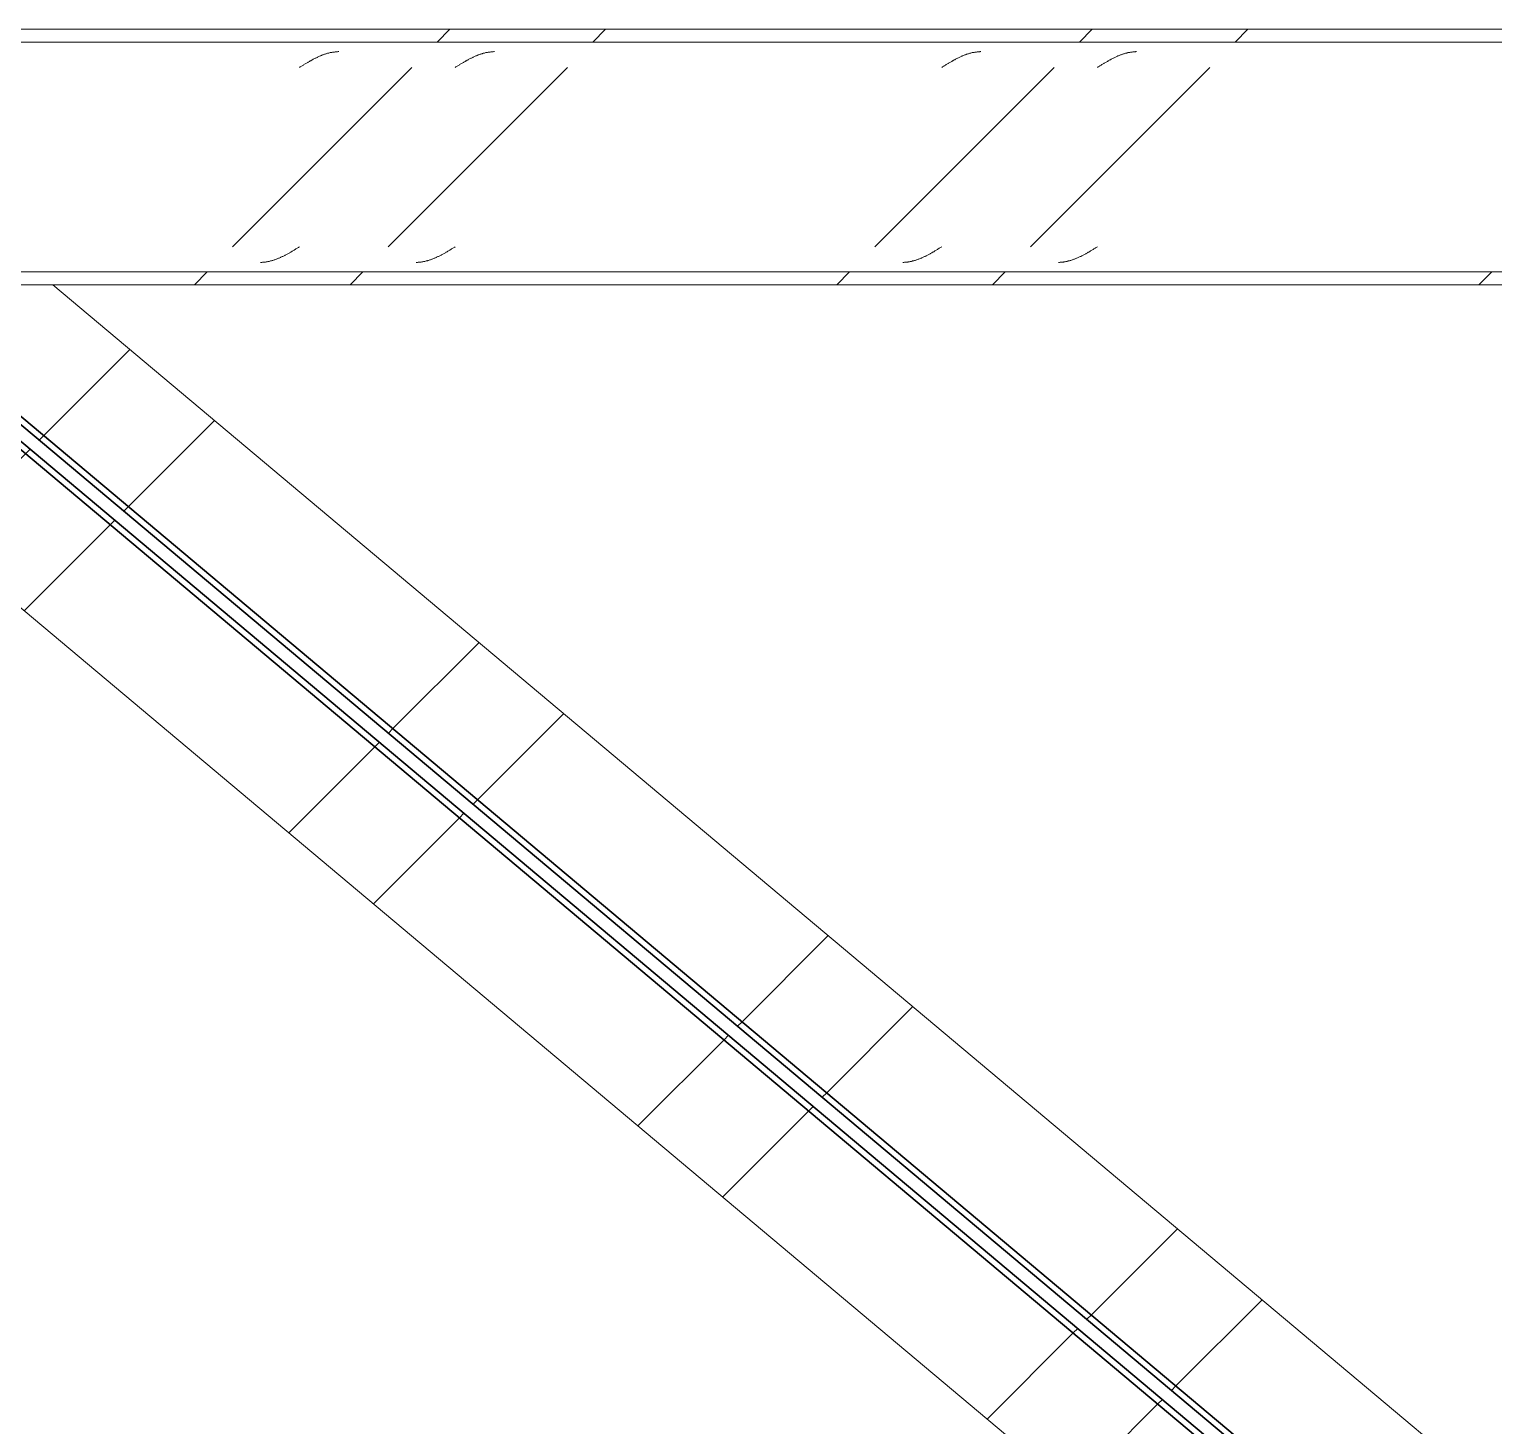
# Model space of a CAD drawing. Header units: centimetres. Extents: x -6741 to 14818, y -293 to 1595.
# Drawn here: x 699.8 to 814.4, y 269.5 to 378.9 of the extents above; entities that cross this region are included whole.
import ezdxf

# ---------------------------------------------------------------- set-up
doc = ezdxf.new("R2010")
doc.units = ezdxf.units.CM
doc.layers.add('S-BEAM', color=7, linetype='Continuous', lineweight=9)
pattern_1 = [(45, (152.695, 0), (-25.14472, 25.14472), []), (45, (152.695, 38.1), (-25.14472, 25.14472), [])]

# ---------------------------------------------------------------- blocks, each defined once
blk = doc.blocks.new('FP_11-Elevación Eje 7')
at = {"layer": 'S-BEAM', "color": 9, "true_color": 0xc0c0c0}
for p, q in [((-6734.98, 361.18), (-6734.93, 361.21)), ((-6734.93, 361.21), (-6734.88, 361.23)), ((-6734.88, 361.23), (-6734.83, 361.26)), ((-6734.83, 361.26), (-6734.78, 361.29)), ((-6734.78, 361.29), (-6734.74, 361.31)), ((-6734.74, 361.31), (-6734.69, 361.34)), ((-6734.69, 361.34), (-6734.64, 361.37)), ((-6734.64, 361.37), (-6734.59, 361.4)), ((-6734.59, 361.4), (-6734.54, 361.42)), ((-6734.54, 361.42), (-6734.49, 361.45)), ((-6734.49, 361.45), (-6734.44, 361.48)), ((-6734.44, 361.48), (-6734.4, 361.51)), ((-6734.4, 361.51), (-6734.35, 361.54)), ((-6734.35, 361.54), (-6734.3, 361.57)), ((-6734.3, 361.57), (-6734.25, 361.6)), ((-6734.25, 361.6), (-6734.2, 361.63)), ((-6734.2, 361.63), (-6734.15, 361.66)), ((-6734.15, 361.66), (-6734.1, 361.69)), ((-6734.1, 361.69), (-6734.06, 361.72)), ((-6734.06, 361.72), (-6734.01, 361.75)), ((-6734.01, 361.75), (-6733.96, 361.78)), ((-6733.96, 361.78), (-6733.91, 361.81)), ((-6733.91, 361.81), (-6733.86, 361.84)), ((-6722.79, 361.18), (-6722.74, 361.21)), ((-6722.74, 361.21), (-6722.69, 361.23)), ((-6722.69, 361.23), (-6722.64, 361.26)), ((-6722.64, 361.26), (-6722.59, 361.29)), ((-6722.59, 361.29), (-6722.55, 361.31)), ((-6722.55, 361.31), (-6722.5, 361.34)), ((-6722.5, 361.34), (-6722.45, 361.37)), ((-6722.45, 361.37), (-6722.4, 361.4)), ((-6722.4, 361.4), (-6722.35, 361.42)), ((-6722.35, 361.42), (-6722.3, 361.45)), ((-6722.3, 361.45), (-6722.25, 361.48)), ((-6722.25, 361.48), (-6722.21, 361.51)), ((-6722.21, 361.51), (-6722.16, 361.54)), ((-6722.16, 361.54), (-6722.11, 361.57)), ((-6722.11, 361.57), (-6722.06, 361.6)), ((-6722.06, 361.6), (-6722.01, 361.63)), ((-6722.01, 361.63), (-6721.96, 361.66)), ((-6721.96, 361.66), (-6721.91, 361.69)), ((-6721.91, 361.69), (-6721.87, 361.72)), ((-6721.87, 361.72), (-6721.82, 361.75)), ((-6721.82, 361.75), (-6721.77, 361.78)), ((-6721.77, 361.78), (-6721.72, 361.81)), ((-6721.72, 361.81), (-6721.67, 361.84)), ((-6684.69, 361.18), (-6684.64, 361.21)), ((-6684.64, 361.21), (-6684.59, 361.23)), ((-6684.59, 361.23), (-6684.54, 361.26)), ((-6684.54, 361.26), (-6684.49, 361.29)), ((-6684.49, 361.29), (-6684.45, 361.31)), ((-6684.45, 361.31), (-6684.4, 361.34)), ((-6684.4, 361.34), (-6684.35, 361.37)), ((-6684.35, 361.37), (-6684.3, 361.4)), ((-6684.3, 361.4), (-6684.25, 361.42)), ((-6684.25, 361.42), (-6684.2, 361.45)), ((-6684.2, 361.45), (-6684.15, 361.48)), ((-6684.15, 361.48), (-6684.11, 361.51)), ((-6684.11, 361.51), (-6684.06, 361.54)), ((-6684.06, 361.54), (-6684.01, 361.57)), ((-6684.01, 361.57), (-6683.96, 361.6)), ((-6683.96, 361.6), (-6683.91, 361.63)), ((-6683.91, 361.63), (-6683.86, 361.66)), ((-6683.86, 361.66), (-6683.81, 361.69)), ((-6683.81, 361.69), (-6683.77, 361.72)), ((-6683.77, 361.72), (-6683.72, 361.75)), ((-6683.72, 361.75), (-6683.67, 361.78)), ((-6683.67, 361.78), (-6683.62, 361.81)), ((-6683.62, 361.81), (-6683.57, 361.84)), ((-6672.5, 361.18), (-6672.45, 361.21)), ((-6672.45, 361.21), (-6672.4, 361.23)), ((-6672.4, 361.23), (-6672.35, 361.26)), ((-6672.35, 361.26), (-6672.31, 361.29)), ((-6672.31, 361.29), (-6672.26, 361.31)), ((-6672.26, 361.31), (-6672.21, 361.34)), ((-6672.21, 361.34), (-6672.16, 361.37)), ((-6672.16, 361.37), (-6672.11, 361.4)), ((-6672.11, 361.4), (-6672.06, 361.42)), ((-6672.06, 361.42), (-6672.01, 361.45)), ((-6672.01, 361.45), (-6671.97, 361.48)), ((-6671.97, 361.48), (-6671.92, 361.51)), ((-6671.92, 361.51), (-6671.87, 361.54)), ((-6671.87, 361.54), (-6671.82, 361.57)), ((-6671.82, 361.57), (-6671.77, 361.6)), ((-6671.77, 361.6), (-6671.72, 361.63)), ((-6671.72, 361.63), (-6671.67, 361.66)), ((-6671.67, 361.66), (-6671.62, 361.69)), ((-6671.62, 361.69), (-6671.58, 361.72)), ((-6671.58, 361.72), (-6671.53, 361.75)), ((-6671.53, 361.75), (-6671.48, 361.78)), ((-6671.48, 361.78), (-6671.43, 361.81)), ((-6671.43, 361.81), (-6671.38, 361.84)), ((-6736.92, 360.61), (-6736.87, 360.61)), ((-6736.87, 360.61), (-6736.83, 360.61)), ((-6736.83, 360.61), (-6736.78, 360.62)), ((-6736.78, 360.62), (-6736.73, 360.62)), ((-6736.73, 360.62), (-6736.68, 360.62)), ((-6736.68, 360.62), (-6736.63, 360.63)), ((-6736.63, 360.63), (-6736.58, 360.63)), ((-6736.58, 360.63), (-6736.53, 360.64)), ((-6736.53, 360.64), (-6736.48, 360.65)), ((-6736.48, 360.65), (-6736.44, 360.65)), ((-6736.44, 360.65), (-6736.39, 360.66)), ((-6736.39, 360.66), (-6736.34, 360.67)), ((-6736.34, 360.67), (-6736.29, 360.68)), ((-6736.29, 360.68), (-6736.24, 360.69)), ((-6736.24, 360.69), (-6736.19, 360.7)), ((-6736.19, 360.7), (-6736.14, 360.72)), ((-6736.14, 360.72), (-6736.1, 360.73)), ((-6736.1, 360.73), (-6736.05, 360.74)), ((-6736.05, 360.74), (-6736, 360.76)), ((-6736, 360.76), (-6735.95, 360.77)), ((-6735.95, 360.77), (-6735.9, 360.79)), ((-6735.9, 360.79), (-6735.85, 360.8)), ((-6735.85, 360.8), (-6735.8, 360.82)), ((-6735.8, 360.82), (-6735.76, 360.83)), ((-6735.76, 360.83), (-6735.71, 360.85)), ((-6735.71, 360.85), (-6735.66, 360.87)), ((-6735.66, 360.87), (-6735.61, 360.89)), ((-6735.61, 360.89), (-6735.56, 360.91)), ((-6735.56, 360.91), (-6735.51, 360.93)), ((-6735.51, 360.93), (-6735.46, 360.95)), ((-6735.46, 360.95), (-6735.42, 360.97)), ((-6735.42, 360.97), (-6735.37, 360.99)), ((-6735.37, 360.99), (-6735.32, 361.01)), ((-6735.32, 361.01), (-6735.27, 361.04)), ((-6735.27, 361.04), (-6735.22, 361.06)), ((-6735.22, 361.06), (-6735.17, 361.08)), ((-6735.17, 361.08), (-6735.12, 361.11)), ((-6735.12, 361.11), (-6735.08, 361.13)), ((-6735.08, 361.13), (-6735.03, 361.16)), ((-6735.03, 361.16), (-6734.98, 361.18)), ((-6724.73, 360.61), (-6724.68, 360.61)), ((-6724.68, 360.61), (-6724.64, 360.61)), ((-6724.64, 360.61), (-6724.59, 360.62)), ((-6724.59, 360.62), (-6724.54, 360.62)), ((-6724.54, 360.62), (-6724.49, 360.62)), ((-6724.49, 360.62), (-6724.44, 360.63)), ((-6724.44, 360.63), (-6724.39, 360.63)), ((-6724.39, 360.63), (-6724.34, 360.64)), ((-6724.34, 360.64), (-6724.3, 360.65)), ((-6724.3, 360.65), (-6724.25, 360.65)), ((-6724.25, 360.65), (-6724.2, 360.66)), ((-6724.2, 360.66), (-6724.15, 360.67)), ((-6724.15, 360.67), (-6724.1, 360.68)), ((-6724.1, 360.68), (-6724.05, 360.69)), ((-6724.05, 360.69), (-6724, 360.7)), ((-6724, 360.7), (-6723.96, 360.72)), ((-6723.96, 360.72), (-6723.91, 360.73)), ((-6723.91, 360.73), (-6723.86, 360.74)), ((-6723.86, 360.74), (-6723.81, 360.76)), ((-6723.81, 360.76), (-6723.76, 360.77)), ((-6723.76, 360.77), (-6723.71, 360.79)), ((-6723.71, 360.79), (-6723.66, 360.8)), ((-6723.66, 360.8), (-6723.62, 360.82)), ((-6723.62, 360.82), (-6723.57, 360.83)), ((-6723.57, 360.83), (-6723.52, 360.85)), ((-6723.52, 360.85), (-6723.47, 360.87)), ((-6723.47, 360.87), (-6723.42, 360.89)), ((-6723.42, 360.89), (-6723.37, 360.91)), ((-6723.37, 360.91), (-6723.32, 360.93)), ((-6723.32, 360.93), (-6723.27, 360.95)), ((-6723.27, 360.95), (-6723.23, 360.97)), ((-6723.23, 360.97), (-6723.18, 360.99)), ((-6723.18, 360.99), (-6723.13, 361.01)), ((-6723.13, 361.01), (-6723.08, 361.04)), ((-6723.08, 361.04), (-6723.03, 361.06)), ((-6723.03, 361.06), (-6722.98, 361.08)), ((-6722.98, 361.08), (-6722.93, 361.11)), ((-6722.93, 361.11), (-6722.89, 361.13)), ((-6722.89, 361.13), (-6722.84, 361.16)), ((-6722.84, 361.16), (-6722.79, 361.18)), ((-6686.63, 360.61), (-6686.58, 360.61)), ((-6686.58, 360.61), (-6686.54, 360.61)), ((-6686.54, 360.61), (-6686.49, 360.62)), ((-6686.49, 360.62), (-6686.44, 360.62)), ((-6686.44, 360.62), (-6686.39, 360.62)), ((-6686.39, 360.62), (-6686.34, 360.63)), ((-6686.34, 360.63), (-6686.29, 360.63)), ((-6686.29, 360.63), (-6686.24, 360.64)), ((-6686.24, 360.64), (-6686.2, 360.65)), ((-6686.2, 360.65), (-6686.15, 360.65)), ((-6686.15, 360.65), (-6686.1, 360.66)), ((-6686.1, 360.66), (-6686.05, 360.67)), ((-6686.05, 360.67), (-6686, 360.68)), ((-6686, 360.68), (-6685.95, 360.69)), ((-6685.95, 360.69), (-6685.9, 360.7)), ((-6685.9, 360.7), (-6685.86, 360.72)), ((-6685.86, 360.72), (-6685.81, 360.73)), ((-6685.81, 360.73), (-6685.76, 360.74)), ((-6685.76, 360.74), (-6685.71, 360.76)), ((-6685.71, 360.76), (-6685.66, 360.77)), ((-6685.66, 360.77), (-6685.61, 360.79)), ((-6685.61, 360.79), (-6685.56, 360.8)), ((-6685.56, 360.8), (-6685.52, 360.82)), ((-6685.52, 360.82), (-6685.47, 360.83)), ((-6685.47, 360.83), (-6685.42, 360.85)), ((-6685.42, 360.85), (-6685.37, 360.87)), ((-6685.37, 360.87), (-6685.32, 360.89)), ((-6685.32, 360.89), (-6685.27, 360.91)), ((-6685.27, 360.91), (-6685.22, 360.93)), ((-6685.22, 360.93), (-6685.17, 360.95)), ((-6685.17, 360.95), (-6685.13, 360.97)), ((-6685.13, 360.97), (-6685.08, 360.99)), ((-6685.08, 360.99), (-6685.03, 361.01)), ((-6685.03, 361.01), (-6684.98, 361.04)), ((-6684.98, 361.04), (-6684.93, 361.06)), ((-6684.93, 361.06), (-6684.88, 361.08)), ((-6684.88, 361.08), (-6684.83, 361.11)), ((-6684.83, 361.11), (-6684.79, 361.13)), ((-6684.79, 361.13), (-6684.74, 361.16)), ((-6684.74, 361.16), (-6684.69, 361.18)), ((-6674.44, 360.61), (-6674.39, 360.61)), ((-6674.39, 360.61), (-6674.35, 360.61)), ((-6674.35, 360.61), (-6674.3, 360.62)), ((-6674.3, 360.62), (-6674.25, 360.62)), ((-6674.25, 360.62), (-6674.2, 360.62)), ((-6674.2, 360.62), (-6674.15, 360.63)), ((-6674.15, 360.63), (-6674.1, 360.63)), ((-6674.1, 360.63), (-6674.05, 360.64)), ((-6674.05, 360.64), (-6674.01, 360.65)), ((-6674.01, 360.65), (-6673.96, 360.65)), ((-6673.96, 360.65), (-6673.91, 360.66)), ((-6673.91, 360.66), (-6673.86, 360.67)), ((-6673.86, 360.67), (-6673.81, 360.68)), ((-6673.81, 360.68), (-6673.76, 360.69)), ((-6673.76, 360.69), (-6673.71, 360.7)), ((-6673.71, 360.7), (-6673.67, 360.72)), ((-6673.67, 360.72), (-6673.62, 360.73)), ((-6673.62, 360.73), (-6673.57, 360.74)), ((-6673.57, 360.74), (-6673.52, 360.76)), ((-6673.52, 360.76), (-6673.47, 360.77)), ((-6673.47, 360.77), (-6673.42, 360.79)), ((-6673.42, 360.79), (-6673.37, 360.8)), ((-6673.37, 360.8), (-6673.33, 360.82)), ((-6673.33, 360.82), (-6673.28, 360.83)), ((-6673.28, 360.83), (-6673.23, 360.85)), ((-6673.23, 360.85), (-6673.18, 360.87)), ((-6673.18, 360.87), (-6673.13, 360.89)), ((-6673.13, 360.89), (-6673.08, 360.91)), ((-6673.08, 360.91), (-6673.03, 360.93)), ((-6673.03, 360.93), (-6672.99, 360.95)), ((-6672.99, 360.95), (-6672.94, 360.97)), ((-6672.94, 360.97), (-6672.89, 360.99)), ((-6672.89, 360.99), (-6672.84, 361.01)), ((-6672.84, 361.01), (-6672.79, 361.04)), ((-6672.79, 361.04), (-6672.74, 361.06)), ((-6672.74, 361.06), (-6672.69, 361.08)), ((-6672.69, 361.08), (-6672.65, 361.11)), ((-6672.65, 361.11), (-6672.6, 361.13)), ((-6672.6, 361.13), (-6672.55, 361.16)), ((-6672.55, 361.16), (-6672.5, 361.18))]:
    blk.add_line(p, q, dxfattribs=at)
blk = doc.blocks.new('FP_12-Elevación Eje 7')
at = {"layer": 'S-BEAM', "color": 9, "true_color": 0xc0c0c0}
for p, q in [((-6733.52, 376.09), (-6733.47, 376.12)), ((-6733.47, 376.12), (-6733.42, 376.15)), ((-6733.42, 376.15), (-6733.37, 376.18)), ((-6733.37, 376.18), (-6733.33, 376.21)), ((-6733.33, 376.21), (-6733.28, 376.24)), ((-6733.28, 376.24), (-6733.23, 376.26)), ((-6733.23, 376.26), (-6733.18, 376.29)), ((-6733.18, 376.29), (-6733.13, 376.32)), ((-6733.13, 376.32), (-6733.08, 376.35)), ((-6733.08, 376.35), (-6733.03, 376.38)), ((-6733.03, 376.38), (-6732.99, 376.4)), ((-6732.99, 376.4), (-6732.94, 376.43)), ((-6732.94, 376.43), (-6732.89, 376.46)), ((-6732.89, 376.46), (-6732.84, 376.48)), ((-6732.84, 376.48), (-6732.79, 376.51)), ((-6732.79, 376.51), (-6732.74, 376.54)), ((-6732.74, 376.54), (-6732.69, 376.56)), ((-6732.69, 376.56), (-6732.65, 376.59)), ((-6732.65, 376.59), (-6732.6, 376.61)), ((-6732.6, 376.61), (-6732.55, 376.63)), ((-6732.55, 376.63), (-6732.5, 376.66)), ((-6732.5, 376.66), (-6732.45, 376.68)), ((-6732.45, 376.68), (-6732.4, 376.7)), ((-6732.4, 376.7), (-6732.35, 376.73)), ((-6732.35, 376.73), (-6732.31, 376.75)), ((-6732.31, 376.75), (-6732.26, 376.77)), ((-6732.26, 376.77), (-6732.21, 376.79)), ((-6732.21, 376.79), (-6732.16, 376.81)), ((-6732.16, 376.81), (-6732.11, 376.83)), ((-6732.11, 376.83), (-6732.06, 376.85)), ((-6732.06, 376.85), (-6732.01, 376.87)), ((-6732.01, 376.87), (-6731.96, 376.88)), ((-6731.96, 376.88), (-6731.92, 376.9)), ((-6731.92, 376.9), (-6731.87, 376.92)), ((-6731.87, 376.92), (-6731.82, 376.93)), ((-6731.82, 376.93), (-6731.77, 376.95)), ((-6731.77, 376.95), (-6731.72, 376.96)), ((-6731.72, 376.96), (-6731.67, 376.98)), ((-6731.67, 376.98), (-6731.62, 376.99)), ((-6731.62, 376.99), (-6731.58, 377)), ((-6731.58, 377), (-6731.53, 377.01)), ((-6731.53, 377.01), (-6731.48, 377.03)), ((-6731.48, 377.03), (-6731.43, 377.04)), ((-6731.43, 377.04), (-6731.38, 377.05)), ((-6731.38, 377.05), (-6731.33, 377.05)), ((-6731.33, 377.05), (-6731.28, 377.06)), ((-6731.28, 377.06), (-6731.24, 377.07)), ((-6731.24, 377.07), (-6731.19, 377.08)), ((-6731.19, 377.08), (-6731.14, 377.08)), ((-6731.14, 377.08), (-6731.09, 377.09)), ((-6731.09, 377.09), (-6731.04, 377.09)), ((-6731.04, 377.09), (-6730.99, 377.1)), ((-6730.99, 377.1), (-6730.94, 377.1)), ((-6730.94, 377.1), (-6730.9, 377.1)), ((-6730.9, 377.1), (-6730.85, 377.11)), ((-6730.85, 377.11), (-6730.8, 377.11)), ((-6721.33, 376.09), (-6721.28, 376.12)), ((-6721.28, 376.12), (-6721.23, 376.15)), ((-6721.23, 376.15), (-6721.18, 376.18)), ((-6721.18, 376.18), (-6721.14, 376.21)), ((-6721.14, 376.21), (-6721.09, 376.24)), ((-6721.09, 376.24), (-6721.04, 376.26)), ((-6721.04, 376.26), (-6720.99, 376.29)), ((-6720.99, 376.29), (-6720.94, 376.32)), ((-6720.94, 376.32), (-6720.89, 376.35)), ((-6720.89, 376.35), (-6720.84, 376.38)), ((-6720.84, 376.38), (-6720.8, 376.4)), ((-6720.8, 376.4), (-6720.75, 376.43)), ((-6720.75, 376.43), (-6720.7, 376.46)), ((-6720.7, 376.46), (-6720.65, 376.48)), ((-6720.65, 376.48), (-6720.6, 376.51)), ((-6720.6, 376.51), (-6720.55, 376.54)), ((-6720.55, 376.54), (-6720.5, 376.56)), ((-6720.5, 376.56), (-6720.46, 376.59)), ((-6720.46, 376.59), (-6720.41, 376.61)), ((-6720.41, 376.61), (-6720.36, 376.63)), ((-6720.36, 376.63), (-6720.31, 376.66)), ((-6720.31, 376.66), (-6720.26, 376.68)), ((-6720.26, 376.68), (-6720.21, 376.7)), ((-6720.21, 376.7), (-6720.16, 376.73)), ((-6720.16, 376.73), (-6720.12, 376.75)), ((-6720.12, 376.75), (-6720.07, 376.77)), ((-6720.07, 376.77), (-6720.02, 376.79)), ((-6720.02, 376.79), (-6719.97, 376.81)), ((-6719.97, 376.81), (-6719.92, 376.83)), ((-6719.92, 376.83), (-6719.87, 376.85)), ((-6719.87, 376.85), (-6719.82, 376.87)), ((-6719.82, 376.87), (-6719.78, 376.88)), ((-6719.78, 376.88), (-6719.73, 376.9)), ((-6719.73, 376.9), (-6719.68, 376.92)), ((-6719.68, 376.92), (-6719.63, 376.93)), ((-6719.63, 376.93), (-6719.58, 376.95)), ((-6719.58, 376.95), (-6719.53, 376.96)), ((-6719.53, 376.96), (-6719.48, 376.98)), ((-6719.48, 376.98), (-6719.44, 376.99)), ((-6719.44, 376.99), (-6719.39, 377)), ((-6719.39, 377), (-6719.34, 377.01)), ((-6719.34, 377.01), (-6719.29, 377.03)), ((-6719.29, 377.03), (-6719.24, 377.04)), ((-6719.24, 377.04), (-6719.19, 377.05)), ((-6719.19, 377.05), (-6719.14, 377.05)), ((-6719.14, 377.05), (-6719.1, 377.06)), ((-6719.1, 377.06), (-6719.05, 377.07)), ((-6719.05, 377.07), (-6719, 377.08)), ((-6719, 377.08), (-6718.95, 377.08)), ((-6718.95, 377.08), (-6718.9, 377.09)), ((-6718.9, 377.09), (-6718.85, 377.09)), ((-6718.85, 377.09), (-6718.8, 377.1)), ((-6718.8, 377.1), (-6718.75, 377.1)), ((-6718.75, 377.1), (-6718.71, 377.1)), ((-6718.71, 377.1), (-6718.66, 377.11)), ((-6718.66, 377.11), (-6718.61, 377.11)), ((-6683.23, 376.09), (-6683.18, 376.12)), ((-6683.18, 376.12), (-6683.13, 376.15)), ((-6683.13, 376.15), (-6683.08, 376.18)), ((-6683.08, 376.18), (-6683.04, 376.21)), ((-6683.04, 376.21), (-6682.99, 376.24)), ((-6682.99, 376.24), (-6682.94, 376.26)), ((-6682.94, 376.26), (-6682.89, 376.29)), ((-6682.89, 376.29), (-6682.84, 376.32)), ((-6682.84, 376.32), (-6682.79, 376.35)), ((-6682.79, 376.35), (-6682.74, 376.38)), ((-6682.74, 376.38), (-6682.7, 376.4)), ((-6682.7, 376.4), (-6682.65, 376.43)), ((-6682.65, 376.43), (-6682.6, 376.46)), ((-6682.6, 376.46), (-6682.55, 376.48)), ((-6682.55, 376.48), (-6682.5, 376.51)), ((-6682.5, 376.51), (-6682.45, 376.54)), ((-6682.45, 376.54), (-6682.4, 376.56)), ((-6682.4, 376.56), (-6682.36, 376.59)), ((-6682.36, 376.59), (-6682.31, 376.61)), ((-6682.31, 376.61), (-6682.26, 376.63)), ((-6682.26, 376.63), (-6682.21, 376.66)), ((-6682.21, 376.66), (-6682.16, 376.68)), ((-6682.16, 376.68), (-6682.11, 376.7)), ((-6682.11, 376.7), (-6682.06, 376.73)), ((-6682.06, 376.73), (-6682.02, 376.75)), ((-6682.02, 376.75), (-6681.97, 376.77)), ((-6681.97, 376.77), (-6681.92, 376.79)), ((-6681.92, 376.79), (-6681.87, 376.81)), ((-6681.87, 376.81), (-6681.82, 376.83)), ((-6681.82, 376.83), (-6681.77, 376.85)), ((-6681.77, 376.85), (-6681.72, 376.87)), ((-6681.72, 376.87), (-6681.68, 376.88)), ((-6681.68, 376.88), (-6681.63, 376.9)), ((-6681.63, 376.9), (-6681.58, 376.92)), ((-6681.58, 376.92), (-6681.53, 376.93)), ((-6681.53, 376.93), (-6681.48, 376.95)), ((-6681.48, 376.95), (-6681.43, 376.96)), ((-6681.43, 376.96), (-6681.38, 376.98)), ((-6681.38, 376.98), (-6681.34, 376.99)), ((-6681.34, 376.99), (-6681.29, 377)), ((-6681.29, 377), (-6681.24, 377.01)), ((-6681.24, 377.01), (-6681.19, 377.03)), ((-6681.19, 377.03), (-6681.14, 377.04)), ((-6681.14, 377.04), (-6681.09, 377.05)), ((-6681.09, 377.05), (-6681.04, 377.05)), ((-6681.04, 377.05), (-6681, 377.06)), ((-6681, 377.06), (-6680.95, 377.07)), ((-6680.95, 377.07), (-6680.9, 377.08)), ((-6680.9, 377.08), (-6680.85, 377.08)), ((-6680.85, 377.08), (-6680.8, 377.09)), ((-6680.8, 377.09), (-6680.75, 377.09)), ((-6680.75, 377.09), (-6680.7, 377.1)), ((-6680.7, 377.1), (-6680.65, 377.1)), ((-6680.65, 377.1), (-6680.61, 377.1)), ((-6680.61, 377.1), (-6680.56, 377.11)), ((-6680.56, 377.11), (-6680.51, 377.11)), ((-6671.04, 376.09), (-6670.99, 376.12)), ((-6670.99, 376.12), (-6670.94, 376.15)), ((-6670.94, 376.15), (-6670.9, 376.18)), ((-6670.9, 376.18), (-6670.85, 376.21)), ((-6670.85, 376.21), (-6670.8, 376.24)), ((-6670.8, 376.24), (-6670.75, 376.26)), ((-6670.75, 376.26), (-6670.7, 376.29)), ((-6670.7, 376.29), (-6670.65, 376.32)), ((-6670.65, 376.32), (-6670.6, 376.35)), ((-6670.6, 376.35), (-6670.56, 376.38)), ((-6670.56, 376.38), (-6670.51, 376.4)), ((-6670.51, 376.4), (-6670.46, 376.43)), ((-6670.46, 376.43), (-6670.41, 376.46)), ((-6670.41, 376.46), (-6670.36, 376.48)), ((-6670.36, 376.48), (-6670.31, 376.51)), ((-6670.31, 376.51), (-6670.26, 376.54)), ((-6670.26, 376.54), (-6670.22, 376.56)), ((-6670.22, 376.56), (-6670.17, 376.59)), ((-6670.17, 376.59), (-6670.12, 376.61)), ((-6670.12, 376.61), (-6670.07, 376.63)), ((-6670.07, 376.63), (-6670.02, 376.66)), ((-6670.02, 376.66), (-6669.97, 376.68)), ((-6669.97, 376.68), (-6669.92, 376.7)), ((-6669.92, 376.7), (-6669.87, 376.73)), ((-6669.87, 376.73), (-6669.83, 376.75)), ((-6669.83, 376.75), (-6669.78, 376.77)), ((-6669.78, 376.77), (-6669.73, 376.79)), ((-6669.73, 376.79), (-6669.68, 376.81)), ((-6669.68, 376.81), (-6669.63, 376.83)), ((-6669.63, 376.83), (-6669.58, 376.85)), ((-6669.58, 376.85), (-6669.53, 376.87)), ((-6669.53, 376.87), (-6669.49, 376.88)), ((-6669.49, 376.88), (-6669.44, 376.9)), ((-6669.44, 376.9), (-6669.39, 376.92)), ((-6669.39, 376.92), (-6669.34, 376.93)), ((-6669.34, 376.93), (-6669.29, 376.95)), ((-6669.29, 376.95), (-6669.24, 376.96)), ((-6669.24, 376.96), (-6669.19, 376.98)), ((-6669.19, 376.98), (-6669.15, 376.99)), ((-6669.15, 376.99), (-6669.1, 377)), ((-6669.1, 377), (-6669.05, 377.01)), ((-6669.05, 377.01), (-6669, 377.03)), ((-6669, 377.03), (-6668.95, 377.04)), ((-6668.95, 377.04), (-6668.9, 377.05)), ((-6668.9, 377.05), (-6668.85, 377.05)), ((-6668.85, 377.05), (-6668.81, 377.06)), ((-6668.81, 377.06), (-6668.76, 377.07)), ((-6668.76, 377.07), (-6668.71, 377.08)), ((-6668.71, 377.08), (-6668.66, 377.08)), ((-6668.66, 377.08), (-6668.61, 377.09)), ((-6668.61, 377.09), (-6668.56, 377.09)), ((-6668.56, 377.09), (-6668.51, 377.1)), ((-6668.51, 377.1), (-6668.47, 377.1)), ((-6668.47, 377.1), (-6668.42, 377.1)), ((-6668.42, 377.1), (-6668.37, 377.11)), ((-6668.37, 377.11), (-6668.32, 377.11)), ((-6733.86, 375.88), (-6733.81, 375.91)), ((-6733.81, 375.91), (-6733.76, 375.94)), ((-6733.76, 375.94), (-6733.71, 375.97)), ((-6733.71, 375.97), (-6733.67, 376)), ((-6733.67, 376), (-6733.62, 376.03)), ((-6733.62, 376.03), (-6733.57, 376.06)), ((-6733.57, 376.06), (-6733.52, 376.09)), ((-6721.67, 375.88), (-6721.62, 375.91)), ((-6721.62, 375.91), (-6721.57, 375.94)), ((-6721.57, 375.94), (-6721.52, 375.97)), ((-6721.52, 375.97), (-6721.48, 376)), ((-6721.48, 376), (-6721.43, 376.03)), ((-6721.43, 376.03), (-6721.38, 376.06)), ((-6721.38, 376.06), (-6721.33, 376.09)), ((-6683.57, 375.88), (-6683.52, 375.91)), ((-6683.52, 375.91), (-6683.47, 375.94)), ((-6683.47, 375.94), (-6683.42, 375.97)), ((-6683.42, 375.97), (-6683.38, 376)), ((-6683.38, 376), (-6683.33, 376.03)), ((-6683.33, 376.03), (-6683.28, 376.06)), ((-6683.28, 376.06), (-6683.23, 376.09)), ((-6671.38, 375.88), (-6671.33, 375.91)), ((-6671.33, 375.91), (-6671.28, 375.94)), ((-6671.28, 375.94), (-6671.24, 375.97)), ((-6671.24, 375.97), (-6671.19, 376)), ((-6671.19, 376), (-6671.14, 376.03)), ((-6671.14, 376.03), (-6671.09, 376.06)), ((-6671.09, 376.06), (-6671.04, 376.09))]:
    blk.add_line(p, q, dxfattribs=at)
blk = doc.blocks.new('M_W Shapes - 150 x 200-1837127-Elevación Eje 7')
at = {"layer": 'S-BEAM', "true_color": 0xc0c0c0}
h = blk.add_hatch(dxfattribs=at)
h.set_pattern_fill('FP_14', color=9, style=0, pattern_type=2)
h.set_pattern_definition(pattern_1)
h.paths.add_polyline_path([(-6573.18, 377.86), (-6460.45, 377.86), (-6460.45, 378.86), (-6793.93, 378.86), (-6793.93, 377.86), (-6755.03, 377.86)])
h = blk.add_hatch(dxfattribs=at)
h.set_pattern_fill('FP_14', color=9, style=0, pattern_type=2)
h.set_pattern_definition(pattern_1)
h.paths.add_polyline_path([(-6793.93, 361.84), (-6460.45, 361.84), (-6460.45, 375.88), (-6793.93, 375.88), (-6793.93, 373.89)])
h = blk.add_hatch(dxfattribs=at)
h.set_pattern_fill('FP_14', color=9, style=0, pattern_type=2)
h.set_pattern_definition(pattern_1)
h.paths.add_polyline_path([(-6573.18, 358.86), (-6460.45, 358.86), (-6460.45, 359.86), (-6793.93, 359.86), (-6793.93, 358.86), (-6755.03, 358.86)])
at = {"layer": 'S-BEAM'}
for p, q in [((-6460.45, 378.86), (-6793.93, 378.86)), ((-6460.45, 377.86), (-6793.93, 377.86)), ((-6793.93, 359.86), (-6460.45, 359.86)), ((-6460.45, 358.86), (-6793.93, 358.86))]:
    blk.add_line(p, q, dxfattribs=at)
for name in ['FP_12-Elevación Eje 7', 'FP_11-Elevación Eje 7']:
    blk.add_blockref(name, (0, 0), dxfattribs=at)
blk = doc.blocks.new('RVR_Tensor angular doble L - d_10 mm-1745225-Elevación Eje 7')
at = {"layer": 'S-BEAM', "true_color": 0xc0c0c0}
h = blk.add_hatch(dxfattribs=at)
h.set_pattern_fill('FP_14', color=9, style=0, pattern_type=2)
h.set_pattern_definition(pattern_1)
h.paths.add_polyline_path([(-6478.08, 100.6), (-6471.97, 107.88), (-6630.47, 240.87), (-6637.86, 234.67), (-6486.75, 107.88)])
h.paths.add_polyline_path([(-6638.24, 235), (-6630.85, 241.2), (-6631.63, 241.85), (-6639.02, 235.65)])
h.paths.add_polyline_path([(-6646.8, 242.18), (-6639.41, 248.38), (-6771.08, 358.86), (-6783.54, 358.86), (-6784.5, 357.72), (-6705.71, 291.61)])
h = blk.add_hatch(dxfattribs=at)
h.set_pattern_fill('FP_14', color=9, style=0, pattern_type=2)
h.set_pattern_definition(pattern_1)
h.paths.add_polyline_path([(-6471.97, 107.88), (-6471.65, 108.26), (-6770.3, 358.86), (-6771.08, 358.86), (-6573.18, 192.81)])
h = blk.add_hatch(dxfattribs=at)
h.set_pattern_fill('FP_14', color=9, style=0, pattern_type=2)
h.set_pattern_definition(pattern_1)
h.paths.add_polyline_path([(-6471.02, 109.04), (-6470.7, 109.42), (-6767.97, 358.86), (-6768.74, 358.86), (-6573.18, 194.76)])
h = blk.add_hatch(dxfattribs=at)
h.set_pattern_fill('FP_15', color=9, style=0, pattern_type=2)
h.set_pattern_definition(pattern_1)
h.paths.add_polyline_path([(-6470.7, 109.42), (-6464.59, 116.7), (-6621.52, 248.38), (-6628.91, 242.18), (-6471.65, 110.22)])
h.paths.add_polyline_path([(-6629.3, 242.5), (-6621.91, 248.7), (-6622.69, 249.36), (-6630.08, 243.16)])
h.paths.add_polyline_path([(-6630.47, 243.48), (-6623.08, 249.68), (-6753.19, 358.86), (-6767.97, 358.86), (-6687.82, 291.61)])
at = {"layer": 'S-BEAM', "lineweight": 35}
for p, q in [((-6771.08, 358.86), (-6471.97, 107.88)), ((-6471.65, 108.26), (-6770.3, 358.86)), ((-6768.74, 358.86), (-6471.02, 109.04)), ((-6470.7, 109.42), (-6767.97, 358.86))]:
    blk.add_line(p, q, dxfattribs=at)
at = {"layer": 'S-BEAM'}
for p, q in [((-6753.19, 358.86), (-6623.08, 249.68)), ((-6784.5, 357.72), (-6646.8, 242.18))]:
    blk.add_line(p, q, dxfattribs=at)

msp = doc.modelspace()

# ---------------------------------------------------------------- block references
at = {"layer": 'S-BEAM'}
for name in ['M_W Shapes - 150 x 200-1837127-Elevación Eje 7', 'RVR_Tensor angular doble L - d_10 mm-1745225-Elevación Eje 7']:
    msp.add_blockref(name, (7454.807, 0), dxfattribs=at)

doc.saveas('drawing.dxf')
